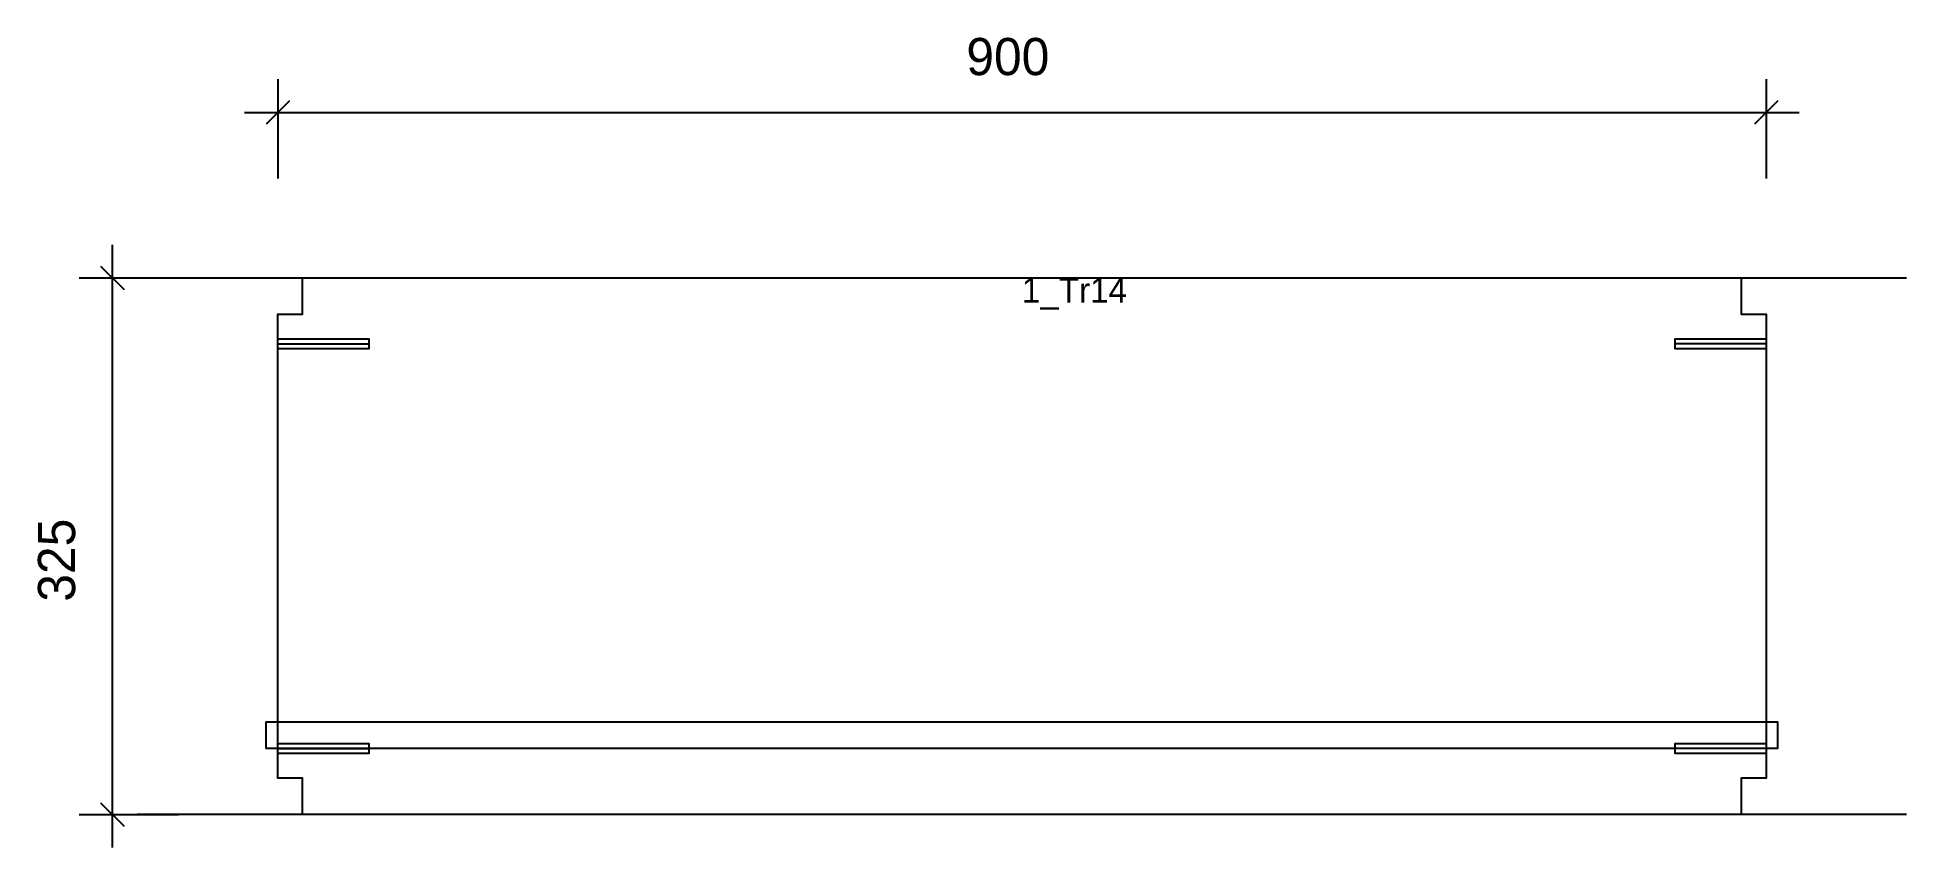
# Model space of a CAD drawing. Header units: millimetres. Extents: x -145 to 985, y -20 to 470.
import ezdxf
from ezdxf.enums import TextEntityAlignment as Align

# ---------------------------------------------------------------- set-up
doc = ezdxf.new("R2010")
doc.units = ezdxf.units.MM
for name, color, linetype in [('CONTOUR', 7, 'CONTINUOUS'), ('CUT_RISER', 7, 'CONTINUOUS'), ('DIMLINES', 7, 'CONTINUOUS'), ('DIMLINESTEXT', 7, 'CONTINUOUS'), ('DRILLINGSSIDE', 7, 'CONTINUOUS'), ('EXTRATREADBACKPROFILELINES', 7, 'CONTINUOUS'), ('EXTRATREADBACKPROFILELINESTEXT', 7, 'CONTINUOUS'), ('EXTRATREADFRONTPROFILELINES', 7, 'CONTINUOUS')]:
    doc.layers.add(name, color=color, linetype=linetype)

msp = doc.modelspace()

# ---------------------------------------------------------------- linework, layer by layer
at = {"layer": 'CONTOUR', "color": 0, "linetype": '0'}
msp.add_lwpolyline([(885, 324.556), (885, 302.556), (900, 302.556), (900, 22), (885, 22), (885, 0), (15, 0), (15, 22), (0, 22), (0, 302.556), (15, 302.556), (15, 324.556), (885, 324.556)], dxfattribs=at)
at = {"layer": 'CUT_RISER', "color": 1, "linetype": '1'}
msp.add_lwpolyline([(901, 40), (893, 40), (858.923, 40), (824.846, 40), (790.769, 40), (756.692, 40), (722.615, 40), (688.538, 40), (654.462, 40), (620.385, 40), (586.308, 40), (552.231, 40), (518.154, 40), (484.077, 40), (450, 40), (442, 40), (407.923, 40), (373.846, 40), (339.769, 40), (305.692, 40), (271.615, 40), (237.538, 40), (203.462, 40), (169.385, 40), (135.308, 40), (101.231, 40), (67.154, 40), (33.077, 40), (-1, 40), (-2.2, 40), (-7, 40), (-7, 43.2), (-7, 56), (-5.8, 56), (-1, 56), (7, 56), (40.111, 56), (73.222, 56), (106.333, 56), (139.444, 56), (172.556, 56), (205.667, 56), (238.778, 56), (271.889, 56), (305, 56), (338.111, 56), (371.222, 56), (404.333, 56), (437.444, 56), (470.556, 56), (503.667, 56), (536.778, 56), (569.889, 56), (603, 56), (636.111, 56), (669.222, 56), (702.333, 56), (735.444, 56), (768.556, 56), (801.667, 56), (834.778, 56), (867.889, 56), (901, 56), (902.2, 56), (907, 56), (907, 52.8), (907, 40), (905.8, 40), (901, 40)], dxfattribs=at)
at = {"layer": 'DIMLINES', "color": 0}
for p, q in [((0, 444.556), (0, 384.556)), ((900, 444.556), (900, 384.556)), ((7.071, 431.627), (-7.071, 417.485)), ((907.071, 431.627), (892.929, 417.485)), ((-20, 424.556), (920, 424.556)), ((-100, -20), (-100, 344.556)), ((-107.071, 331.627), (-92.929, 317.485)), ((-120, 324.556), (-60, 324.556)), ((-120, 0), (-60, 0)), ((-107.071, 7.071), (-92.929, -7.071))]:
    msp.add_line(p, q, dxfattribs=at)
at = {"layer": 'DRILLINGSSIDE', "color": 3}
for p, q in [((0, 284.556), (55, 284.556)), ((900, 284.556), (845, 284.556)), ((0, 40), (55, 40)), ((900, 40), (845, 40))]:
    msp.add_line(p, q, dxfattribs=at)
at = {"layer": 'DRILLINGSSIDE', "color": 3, "linetype": '3'}
for points in [[(0, 287.556), (55, 287.556), (55, 281.556), (0, 281.556)], [(900, 281.556), (845, 281.556), (845, 287.556), (900, 287.556)], [(0, 43), (55, 43), (55, 37), (0, 37)], [(900, 37), (845, 37), (845, 43), (900, 43)]]:
    msp.add_lwpolyline(points, dxfattribs=at)
at = {"layer": 'EXTRATREADBACKPROFILELINES', "color": 2}
msp.add_line((-85, 324.556), (985, 324.556), dxfattribs=at)
at = {"layer": 'EXTRATREADFRONTPROFILELINES', "color": 2}
msp.add_line((985, 0), (-85, 0), dxfattribs=at)

# ---------------------------------------------------------------- texts
at = {"layer": 'DIMLINESTEXT'}
msp.add_text('900', height=22.5, dxfattribs=at).set_placement((416.398, 469.556), align=Align.TOP_LEFT)
msp.add_text('325', height=22.5, rotation=90, dxfattribs=at).set_placement((-145, 128.676), align=Align.TOP_LEFT)
at = {"layer": 'EXTRATREADBACKPROFILELINESTEXT'}
msp.add_text('1_Tr14', height=15, rotation=360, dxfattribs=at).set_placement((450, 324.556), align=Align.TOP_LEFT)

doc.saveas('drawing.dxf')
